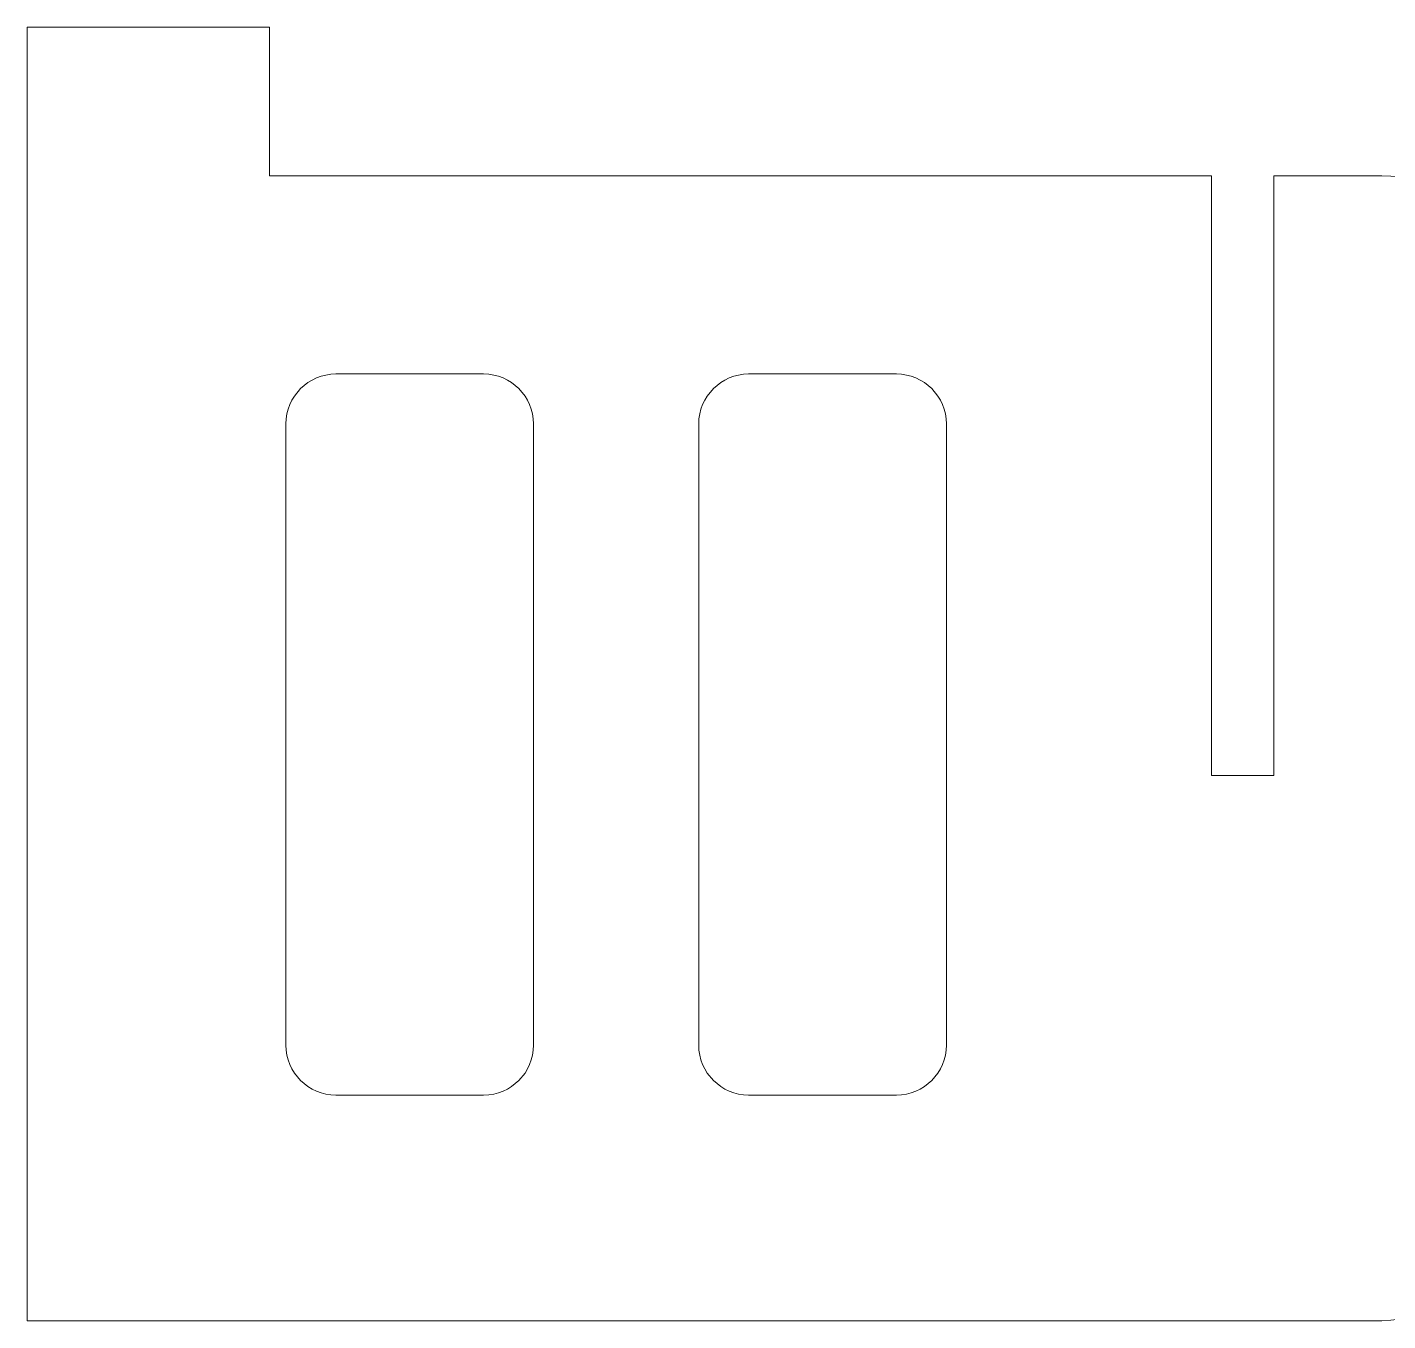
# Model space of a CAD drawing. Header units: millimetres. Extents: x -580 to 580, y -723 to 723.
# Drawn here: x -545.3 to -485, y -22.9 to 34.4 of the extents above; entities that cross this region are included whole.
import ezdxf

# ---------------------------------------------------------------- set-up
doc = ezdxf.new("R2010")
doc.units = ezdxf.units.MM
doc.header["$MEASUREMENT"] = 0
doc.layers.add('Camada 1', color=7, linetype='Continuous')

msp = doc.modelspace()

# ---------------------------------------------------------------- linework, layer by layer
at = {"layer": 'Camada 1', "color": 250, "lineweight": 9}
msp.add_open_spline([(-481.4372, 23.9781), (-481.4372, 23.9781), (-481.4372, -19.0082), (-481.4372, -19.0082), (-481.4372, -19.0082), (-481.4372, -19.0082), (-481.4573, -19.4025), (-481.4573, -19.4025), (-481.4573, -19.4025), (-481.4573, -19.4025), (-481.5162, -19.7859), (-481.5162, -19.7859), (-481.5162, -19.7859), (-481.5162, -19.7859), (-481.612, -20.1562), (-481.612, -20.1562), (-481.612, -20.1562), (-481.612, -20.1562), (-481.7426, -20.5114), (-481.7426, -20.5114), (-481.7426, -20.5114), (-481.7426, -20.5114), (-481.9062, -20.8496), (-481.9062, -20.8496), (-481.9062, -20.8496), (-481.9062, -20.8496), (-482.1008, -21.1689), (-482.1008, -21.1689), (-482.1008, -21.1689), (-482.1008, -21.1689), (-482.3241, -21.4672), (-482.3241, -21.4672), (-482.3241, -21.4672), (-482.3241, -21.4672), (-482.5745, -21.7425), (-482.5745, -21.7425), (-482.5745, -21.7425), (-482.5745, -21.7425), (-482.8497, -21.9928), (-482.8497, -21.9928), (-482.8497, -21.9928), (-482.8497, -21.9928), (-483.148, -22.2162), (-483.148, -22.2162), (-483.148, -22.2162), (-483.148, -22.2162), (-483.4671, -22.4107), (-483.4671, -22.4107), (-483.4671, -22.4107), (-483.4671, -22.4107), (-483.8055, -22.5743), (-483.8055, -22.5743), (-483.8055, -22.5743), (-483.8055, -22.5743), (-484.1607, -22.7049), (-484.1607, -22.7049), (-484.1607, -22.7049), (-484.1607, -22.7049), (-484.5309, -22.8008), (-484.5309, -22.8008), (-484.5309, -22.8008), (-484.5309, -22.8008), (-484.9143, -22.8596), (-484.9143, -22.8596), (-484.9143, -22.8596), (-484.9143, -22.8596), (-485.3087, -22.8797), (-485.3087, -22.8797), (-485.3087, -22.8797), (-485.3087, -22.8797), (-545.3361, -22.8797), (-545.3361, -22.8797), (-545.3361, -22.8797), (-545.3361, -22.8797), (-545.3361, 34.4344), (-545.3361, 34.4344), (-545.3361, 34.4344), (-545.3361, 34.4344), (-534.6048, 34.4344), (-534.6048, 34.4344), (-534.6048, 34.4344), (-534.6048, 34.4344), (-534.6048, 27.8496), (-534.6048, 27.8496), (-534.6048, 27.8496), (-534.6048, 27.8496), (-492.8603, 27.8496), (-492.8603, 27.8496), (-492.8603, 27.8496), (-492.8603, 27.8496), (-492.8603, 1.2801), (-492.8603, 1.2801), (-492.8603, 1.2801), (-492.8603, 1.2801), (-490.0949, 1.2801), (-490.0949, 1.2801), (-490.0949, 1.2801), (-490.0949, 1.2801), (-490.0949, 27.8496), (-490.0949, 27.8496), (-490.0949, 27.8496), (-490.0949, 27.8496), (-485.3087, 27.8496), (-485.3087, 27.8496), (-485.3087, 27.8496), (-485.3087, 27.8496), (-484.9143, 27.8295), (-484.9143, 27.8295), (-484.9143, 27.8295), (-484.9143, 27.8295), (-484.5309, 27.7706), (-484.5309, 27.7706), (-484.5309, 27.7706), (-484.5309, 27.7706), (-484.1607, 27.6748), (-484.1607, 27.6748), (-484.1607, 27.6748), (-484.1607, 27.6748), (-483.8055, 27.5441), (-483.8055, 27.5441), (-483.8055, 27.5441), (-483.8055, 27.5441), (-483.4671, 27.3805), (-483.4671, 27.3805), (-483.4671, 27.3805), (-483.4671, 27.3805), (-483.148, 27.1861), (-483.148, 27.1861), (-483.148, 27.1861), (-483.148, 27.1861), (-482.8497, 26.9626), (-482.8497, 26.9626), (-482.8497, 26.9626), (-482.8497, 26.9626), (-482.5745, 26.7123), (-482.5745, 26.7123), (-482.5745, 26.7123), (-482.5745, 26.7123), (-482.3241, 26.437), (-482.3241, 26.437), (-482.3241, 26.437), (-482.3241, 26.437), (-482.1008, 26.1388), (-482.1008, 26.1388), (-482.1008, 26.1388), (-482.1008, 26.1388), (-481.9062, 25.8195), (-481.9062, 25.8195), (-481.9062, 25.8195), (-481.9062, 25.8195), (-481.7426, 25.4813), (-481.7426, 25.4813), (-481.7426, 25.4813), (-481.7426, 25.4813), (-481.612, 25.1261), (-481.612, 25.1261), (-481.612, 25.1261), (-481.612, 25.1261), (-481.5162, 24.7558), (-481.5162, 24.7558), (-481.5162, 24.7558), (-481.5162, 24.7558), (-481.4573, 24.3724), (-481.4573, 24.3724), (-481.4573, 24.3724), (-481.4573, 24.3724), (-481.4372, 23.9781), (-481.4372, 23.9781), (-481.4372, 23.9781), (-481.4372, 23.9781), (-481.4372, 23.9781), (-481.4372, 23.9781)], degree=3, knots=[0, 0, 0, 0, 0.0227273, 0.0227273, 0.0227273, 0.0227273, 0.0454545, 0.0454545, 0.0454545, 0.0454545, 0.0681818, 0.0681818, 0.0681818, 0.0681818, 0.0909091, 0.0909091, 0.0909091, 0.0909091, 0.1136364, 0.1136364, 0.1136364, 0.1136364, 0.1363636, 0.1363636, 0.1363636, 0.1363636, 0.1590909, 0.1590909, 0.1590909, 0.1590909, 0.1818182, 0.1818182, 0.1818182, 0.1818182, 0.2045455, 0.2045455, 0.2045455, 0.2045455, 0.2272727, 0.2272727, 0.2272727, 0.2272727, 0.25, 0.25, 0.25, 0.25, 0.2727273, 0.2727273, 0.2727273, 0.2727273, 0.2954545, 0.2954545, 0.2954545, 0.2954545, 0.3181818, 0.3181818, 0.3181818, 0.3181818, 0.3409091, 0.3409091, 0.3409091, 0.3409091, 0.3636364, 0.3636364, 0.3636364, 0.3636364, 0.3863636, 0.3863636, 0.3863636, 0.3863636, 0.4090909, 0.4090909, 0.4090909, 0.4090909, 0.4318182, 0.4318182, 0.4318182, 0.4318182, 0.4545455, 0.4545455, 0.4545455, 0.4545455, 0.4772727, 0.4772727, 0.4772727, 0.4772727, 0.5, 0.5, 0.5, 0.5, 0.5227273, 0.5227273, 0.5227273, 0.5227273, 0.5454545, 0.5454545, 0.5454545, 0.5454545, 0.5681818, 0.5681818, 0.5681818, 0.5681818, 0.5909091, 0.5909091, 0.5909091, 0.5909091, 0.6136364, 0.6136364, 0.6136364, 0.6136364, 0.6363636, 0.6363636, 0.6363636, 0.6363636, 0.6590909, 0.6590909, 0.6590909, 0.6590909, 0.6818182, 0.6818182, 0.6818182, 0.6818182, 0.7045455, 0.7045455, 0.7045455, 0.7045455, 0.7272727, 0.7272727, 0.7272727, 0.7272727, 0.75, 0.75, 0.75, 0.75, 0.7727273, 0.7727273, 0.7727273, 0.7727273, 0.7954545, 0.7954545, 0.7954545, 0.7954545, 0.8181818, 0.8181818, 0.8181818, 0.8181818, 0.8409091, 0.8409091, 0.8409091, 0.8409091, 0.8636364, 0.8636364, 0.8636364, 0.8636364, 0.8863636, 0.8863636, 0.8863636, 0.8863636, 0.9090909, 0.9090909, 0.9090909, 0.9090909, 0.9318182, 0.9318182, 0.9318182, 0.9318182, 0.9545455, 0.9545455, 0.9545455, 0.9545455, 1, 1, 1, 1], dxfattribs=at)
at = {"layer": 'Camada 1', "color": 240, "lineweight": 9}
for points in [[(-531.6609, -12.8802), (-531.6609, -12.8802), (-525.1104, -12.8802), (-525.1104, -12.8802), (-525.1104, -12.8802), (-525.1104, -12.8802), (-524.8851, -12.8688), (-524.8851, -12.8688), (-524.8851, -12.8688), (-524.8851, -12.8688), (-524.666, -12.835), (-524.666, -12.835), (-524.666, -12.835), (-524.666, -12.835), (-524.4543, -12.7803), (-524.4543, -12.7803), (-524.4543, -12.7803), (-524.4543, -12.7803), (-524.2514, -12.7056), (-524.2514, -12.7056), (-524.2514, -12.7056), (-524.2514, -12.7056), (-524.0581, -12.6121), (-524.0581, -12.6121), (-524.0581, -12.6121), (-524.0581, -12.6121), (-523.8757, -12.5011), (-523.8757, -12.5011), (-523.8757, -12.5011), (-523.8757, -12.5011), (-523.5479, -12.2303), (-523.5479, -12.2303), (-523.5479, -12.2303), (-523.5479, -12.2303), (-523.2773, -11.9026), (-523.2773, -11.9026), (-523.2773, -11.9026), (-523.2773, -11.9026), (-523.1661, -11.7202), (-523.1661, -11.7202), (-523.1661, -11.7202), (-523.1661, -11.7202), (-523.0727, -11.5269), (-523.0727, -11.5269), (-523.0727, -11.5269), (-523.0727, -11.5269), (-522.998, -11.3239), (-522.998, -11.3239), (-522.998, -11.3239), (-522.998, -11.3239), (-522.9432, -11.1123), (-522.9432, -11.1123), (-522.9432, -11.1123), (-522.9432, -11.1123), (-522.9096, -10.8933), (-522.9096, -10.8933), (-522.9096, -10.8933), (-522.9096, -10.8933), (-522.898, -10.6679), (-522.898, -10.6679), (-522.898, -10.6679), (-522.898, -10.6679), (-522.898, 16.8573), (-522.898, 16.8573), (-522.898, 16.8573), (-522.898, 16.8573), (-522.9096, 17.0827), (-522.9096, 17.0827), (-522.9096, 17.0827), (-522.9096, 17.0827), (-522.9432, 17.3017), (-522.9432, 17.3017), (-522.9432, 17.3017), (-522.9432, 17.3017), (-522.998, 17.5133), (-522.998, 17.5133), (-522.998, 17.5133), (-522.998, 17.5133), (-523.0727, 17.7163), (-523.0727, 17.7163), (-523.0727, 17.7163), (-523.0727, 17.7163), (-523.1661, 17.9095), (-523.1661, 17.9095), (-523.1661, 17.9095), (-523.1661, 17.9095), (-523.2773, 18.0919), (-523.2773, 18.0919), (-523.2773, 18.0919), (-523.2773, 18.0919), (-523.5479, 18.4197), (-523.5479, 18.4197), (-523.5479, 18.4197), (-523.5479, 18.4197), (-523.8757, 18.6905), (-523.8757, 18.6905), (-523.8757, 18.6905), (-523.8757, 18.6905), (-524.0581, 18.8015), (-524.0581, 18.8015), (-524.0581, 18.8015), (-524.0581, 18.8015), (-524.2514, 18.895), (-524.2514, 18.895), (-524.2514, 18.895), (-524.2514, 18.895), (-524.4543, 18.9697), (-524.4543, 18.9697), (-524.4543, 18.9697), (-524.4543, 18.9697), (-524.666, 19.0244), (-524.666, 19.0244), (-524.666, 19.0244), (-524.666, 19.0244), (-524.8851, 19.0581), (-524.8851, 19.0581), (-524.8851, 19.0581), (-524.8851, 19.0581), (-525.1104, 19.0696), (-525.1104, 19.0696), (-525.1104, 19.0696), (-525.1104, 19.0696), (-531.6609, 19.0696), (-531.6609, 19.0696), (-531.6609, 19.0696), (-531.6609, 19.0696), (-531.8862, 19.0581), (-531.8862, 19.0581), (-531.8862, 19.0581), (-531.8862, 19.0581), (-532.1053, 19.0244), (-532.1053, 19.0244), (-532.1053, 19.0244), (-532.1053, 19.0244), (-532.317, 18.9697), (-532.317, 18.9697), (-532.317, 18.9697), (-532.317, 18.9697), (-532.5199, 18.895), (-532.5199, 18.895), (-532.5199, 18.895), (-532.5199, 18.895), (-532.7132, 18.8015), (-532.7132, 18.8015), (-532.7132, 18.8015), (-532.7132, 18.8015), (-532.8957, 18.6905), (-532.8957, 18.6905), (-532.8957, 18.6905), (-532.8957, 18.6905), (-533.2233, 18.4197), (-533.2233, 18.4197), (-533.2233, 18.4197), (-533.2233, 18.4197), (-533.4941, 18.0919), (-533.4941, 18.0919), (-533.4941, 18.0919), (-533.4941, 18.0919), (-533.6052, 17.9095), (-533.6052, 17.9095), (-533.6052, 17.9095), (-533.6052, 17.9095), (-533.6987, 17.7163), (-533.6987, 17.7163), (-533.6987, 17.7163), (-533.6987, 17.7163), (-533.7734, 17.5133), (-533.7734, 17.5133), (-533.7734, 17.5133), (-533.7734, 17.5133), (-533.8281, 17.3017), (-533.8281, 17.3017), (-533.8281, 17.3017), (-533.8281, 17.3017), (-533.8618, 17.0827), (-533.8618, 17.0827), (-533.8618, 17.0827), (-533.8618, 17.0827), (-533.8732, 16.8573), (-533.8732, 16.8573), (-533.8732, 16.8573), (-533.8732, 16.8573), (-533.8732, -10.6679), (-533.8732, -10.6679), (-533.8732, -10.6679), (-533.8732, -10.6679), (-533.8618, -10.8933), (-533.8618, -10.8933), (-533.8618, -10.8933), (-533.8618, -10.8933), (-533.8281, -11.1123), (-533.8281, -11.1123), (-533.8281, -11.1123), (-533.8281, -11.1123), (-533.7734, -11.3239), (-533.7734, -11.3239), (-533.7734, -11.3239), (-533.7734, -11.3239), (-533.6987, -11.5269), (-533.6987, -11.5269), (-533.6987, -11.5269), (-533.6987, -11.5269), (-533.6052, -11.7202), (-533.6052, -11.7202), (-533.6052, -11.7202), (-533.6052, -11.7202), (-533.4941, -11.9026), (-533.4941, -11.9026), (-533.4941, -11.9026), (-533.4941, -11.9026), (-533.2233, -12.2303), (-533.2233, -12.2303), (-533.2233, -12.2303), (-533.2233, -12.2303), (-532.8957, -12.5011), (-532.8957, -12.5011), (-532.8957, -12.5011), (-532.8957, -12.5011), (-532.7132, -12.6121), (-532.7132, -12.6121), (-532.7132, -12.6121), (-532.7132, -12.6121), (-532.5199, -12.7056), (-532.5199, -12.7056), (-532.5199, -12.7056), (-532.5199, -12.7056), (-532.317, -12.7803), (-532.317, -12.7803), (-532.317, -12.7803), (-532.317, -12.7803), (-532.1053, -12.835), (-532.1053, -12.835), (-532.1053, -12.835), (-532.1053, -12.835), (-531.8862, -12.8688), (-531.8862, -12.8688), (-531.8862, -12.8688), (-531.8862, -12.8688), (-531.6609, -12.8802), (-531.6609, -12.8802), (-531.6609, -12.8802), (-531.6609, -12.8802), (-531.6609, -12.8802), (-531.6609, -12.8802)], [(-513.3687, -12.8802), (-513.3687, -12.8802), (-506.8181, -12.8802), (-506.8181, -12.8802), (-506.8181, -12.8802), (-506.8181, -12.8802), (-506.5928, -12.8688), (-506.5928, -12.8688), (-506.5928, -12.8688), (-506.5928, -12.8688), (-506.3737, -12.835), (-506.3737, -12.835), (-506.3737, -12.835), (-506.3737, -12.835), (-506.1622, -12.7803), (-506.1622, -12.7803), (-506.1622, -12.7803), (-506.1622, -12.7803), (-505.9592, -12.7056), (-505.9592, -12.7056), (-505.9592, -12.7056), (-505.9592, -12.7056), (-505.7659, -12.6121), (-505.7659, -12.6121), (-505.7659, -12.6121), (-505.7659, -12.6121), (-505.5835, -12.5011), (-505.5835, -12.5011), (-505.5835, -12.5011), (-505.5835, -12.5011), (-505.2557, -12.2303), (-505.2557, -12.2303), (-505.2557, -12.2303), (-505.2557, -12.2303), (-504.9851, -11.9026), (-504.9851, -11.9026), (-504.9851, -11.9026), (-504.9851, -11.9026), (-504.8739, -11.7202), (-504.8739, -11.7202), (-504.8739, -11.7202), (-504.8739, -11.7202), (-504.7804, -11.5269), (-504.7804, -11.5269), (-504.7804, -11.5269), (-504.7804, -11.5269), (-504.7058, -11.3239), (-504.7058, -11.3239), (-504.7058, -11.3239), (-504.7058, -11.3239), (-504.651, -11.1123), (-504.651, -11.1123), (-504.651, -11.1123), (-504.651, -11.1123), (-504.6174, -10.8933), (-504.6174, -10.8933), (-504.6174, -10.8933), (-504.6174, -10.8933), (-504.6058, -10.6679), (-504.6058, -10.6679), (-504.6058, -10.6679), (-504.6058, -10.6679), (-504.6058, 16.8573), (-504.6058, 16.8573), (-504.6058, 16.8573), (-504.6058, 16.8573), (-504.6174, 17.0827), (-504.6174, 17.0827), (-504.6174, 17.0827), (-504.6174, 17.0827), (-504.651, 17.3017), (-504.651, 17.3017), (-504.651, 17.3017), (-504.651, 17.3017), (-504.7058, 17.5133), (-504.7058, 17.5133), (-504.7058, 17.5133), (-504.7058, 17.5133), (-504.7804, 17.7163), (-504.7804, 17.7163), (-504.7804, 17.7163), (-504.7804, 17.7163), (-504.8739, 17.9095), (-504.8739, 17.9095), (-504.8739, 17.9095), (-504.8739, 17.9095), (-504.9851, 18.0919), (-504.9851, 18.0919), (-504.9851, 18.0919), (-504.9851, 18.0919), (-505.2557, 18.4197), (-505.2557, 18.4197), (-505.2557, 18.4197), (-505.2557, 18.4197), (-505.5835, 18.6905), (-505.5835, 18.6905), (-505.5835, 18.6905), (-505.5835, 18.6905), (-505.7659, 18.8015), (-505.7659, 18.8015), (-505.7659, 18.8015), (-505.7659, 18.8015), (-505.9592, 18.895), (-505.9592, 18.895), (-505.9592, 18.895), (-505.9592, 18.895), (-506.1622, 18.9697), (-506.1622, 18.9697), (-506.1622, 18.9697), (-506.1622, 18.9697), (-506.3737, 19.0244), (-506.3737, 19.0244), (-506.3737, 19.0244), (-506.3737, 19.0244), (-506.5928, 19.0581), (-506.5928, 19.0581), (-506.5928, 19.0581), (-506.5928, 19.0581), (-506.8181, 19.0696), (-506.8181, 19.0696), (-506.8181, 19.0696), (-506.8181, 19.0696), (-513.3687, 19.0696), (-513.3687, 19.0696), (-513.3687, 19.0696), (-513.3687, 19.0696), (-513.5941, 19.0581), (-513.5941, 19.0581), (-513.5941, 19.0581), (-513.5941, 19.0581), (-513.8131, 19.0244), (-513.8131, 19.0244), (-513.8131, 19.0244), (-513.8131, 19.0244), (-514.0247, 18.9697), (-514.0247, 18.9697), (-514.0247, 18.9697), (-514.0247, 18.9697), (-514.2277, 18.895), (-514.2277, 18.895), (-514.2277, 18.895), (-514.2277, 18.895), (-514.421, 18.8015), (-514.421, 18.8015), (-514.421, 18.8015), (-514.421, 18.8015), (-514.6034, 18.6905), (-514.6034, 18.6905), (-514.6034, 18.6905), (-514.6034, 18.6905), (-514.9311, 18.4197), (-514.9311, 18.4197), (-514.9311, 18.4197), (-514.9311, 18.4197), (-515.2018, 18.0919), (-515.2018, 18.0919), (-515.2018, 18.0919), (-515.2018, 18.0919), (-515.3129, 17.9095), (-515.3129, 17.9095), (-515.3129, 17.9095), (-515.3129, 17.9095), (-515.4065, 17.7163), (-515.4065, 17.7163), (-515.4065, 17.7163), (-515.4065, 17.7163), (-515.4811, 17.5133), (-515.4811, 17.5133), (-515.4811, 17.5133), (-515.4811, 17.5133), (-515.5359, 17.3017), (-515.5359, 17.3017), (-515.5359, 17.3017), (-515.5359, 17.3017), (-515.5695, 17.0827), (-515.5695, 17.0827), (-515.5695, 17.0827), (-515.5695, 17.0827), (-515.581, 16.8573), (-515.581, 16.8573), (-515.581, 16.8573), (-515.581, 16.8573), (-515.581, -10.6679), (-515.581, -10.6679), (-515.581, -10.6679), (-515.581, -10.6679), (-515.5695, -10.8933), (-515.5695, -10.8933), (-515.5695, -10.8933), (-515.5695, -10.8933), (-515.5359, -11.1123), (-515.5359, -11.1123), (-515.5359, -11.1123), (-515.5359, -11.1123), (-515.4811, -11.3239), (-515.4811, -11.3239), (-515.4811, -11.3239), (-515.4811, -11.3239), (-515.4065, -11.5269), (-515.4065, -11.5269), (-515.4065, -11.5269), (-515.4065, -11.5269), (-515.3129, -11.7202), (-515.3129, -11.7202), (-515.3129, -11.7202), (-515.3129, -11.7202), (-515.2018, -11.9026), (-515.2018, -11.9026), (-515.2018, -11.9026), (-515.2018, -11.9026), (-514.9311, -12.2303), (-514.9311, -12.2303), (-514.9311, -12.2303), (-514.9311, -12.2303), (-514.6034, -12.5011), (-514.6034, -12.5011), (-514.6034, -12.5011), (-514.6034, -12.5011), (-514.421, -12.6121), (-514.421, -12.6121), (-514.421, -12.6121), (-514.421, -12.6121), (-514.2277, -12.7056), (-514.2277, -12.7056), (-514.2277, -12.7056), (-514.2277, -12.7056), (-514.0247, -12.7803), (-514.0247, -12.7803), (-514.0247, -12.7803), (-514.0247, -12.7803), (-513.8131, -12.835), (-513.8131, -12.835), (-513.8131, -12.835), (-513.8131, -12.835), (-513.5941, -12.8688), (-513.5941, -12.8688), (-513.5941, -12.8688), (-513.5941, -12.8688), (-513.3687, -12.8802), (-513.3687, -12.8802), (-513.3687, -12.8802), (-513.3687, -12.8802), (-513.3687, -12.8802), (-513.3687, -12.8802)]]:
    msp.add_open_spline(points, degree=3, knots=[0, 0, 0, 0, 0.016129, 0.016129, 0.016129, 0.016129, 0.0322581, 0.0322581, 0.0322581, 0.0322581, 0.0483871, 0.0483871, 0.0483871, 0.0483871, 0.0645161, 0.0645161, 0.0645161, 0.0645161, 0.0806452, 0.0806452, 0.0806452, 0.0806452, 0.0967742, 0.0967742, 0.0967742, 0.0967742, 0.1129032, 0.1129032, 0.1129032, 0.1129032, 0.1290323, 0.1290323, 0.1290323, 0.1290323, 0.1451613, 0.1451613, 0.1451613, 0.1451613, 0.1612903, 0.1612903, 0.1612903, 0.1612903, 0.1774194, 0.1774194, 0.1774194, 0.1774194, 0.1935484, 0.1935484, 0.1935484, 0.1935484, 0.2096774, 0.2096774, 0.2096774, 0.2096774, 0.2258065, 0.2258065, 0.2258065, 0.2258065, 0.2419355, 0.2419355, 0.2419355, 0.2419355, 0.2580645, 0.2580645, 0.2580645, 0.2580645, 0.2741935, 0.2741935, 0.2741935, 0.2741935, 0.2903226, 0.2903226, 0.2903226, 0.2903226, 0.3064516, 0.3064516, 0.3064516, 0.3064516, 0.3225806, 0.3225806, 0.3225806, 0.3225806, 0.3387097, 0.3387097, 0.3387097, 0.3387097, 0.3548387, 0.3548387, 0.3548387, 0.3548387, 0.3709677, 0.3709677, 0.3709677, 0.3709677, 0.3870968, 0.3870968, 0.3870968, 0.3870968, 0.4032258, 0.4032258, 0.4032258, 0.4032258, 0.4193548, 0.4193548, 0.4193548, 0.4193548, 0.4354839, 0.4354839, 0.4354839, 0.4354839, 0.4516129, 0.4516129, 0.4516129, 0.4516129, 0.4677419, 0.4677419, 0.4677419, 0.4677419, 0.483871, 0.483871, 0.483871, 0.483871, 0.5, 0.5, 0.5, 0.5, 0.516129, 0.516129, 0.516129, 0.516129, 0.5322581, 0.5322581, 0.5322581, 0.5322581, 0.5483871, 0.5483871, 0.5483871, 0.5483871, 0.5645161, 0.5645161, 0.5645161, 0.5645161, 0.5806452, 0.5806452, 0.5806452, 0.5806452, 0.5967742, 0.5967742, 0.5967742, 0.5967742, 0.6129032, 0.6129032, 0.6129032, 0.6129032, 0.6290323, 0.6290323, 0.6290323, 0.6290323, 0.6451613, 0.6451613, 0.6451613, 0.6451613, 0.6612903, 0.6612903, 0.6612903, 0.6612903, 0.6774194, 0.6774194, 0.6774194, 0.6774194, 0.6935484, 0.6935484, 0.6935484, 0.6935484, 0.7096774, 0.7096774, 0.7096774, 0.7096774, 0.7258065, 0.7258065, 0.7258065, 0.7258065, 0.7419355, 0.7419355, 0.7419355, 0.7419355, 0.7580645, 0.7580645, 0.7580645, 0.7580645, 0.7741935, 0.7741935, 0.7741935, 0.7741935, 0.7903226, 0.7903226, 0.7903226, 0.7903226, 0.8064516, 0.8064516, 0.8064516, 0.8064516, 0.8225806, 0.8225806, 0.8225806, 0.8225806, 0.8387097, 0.8387097, 0.8387097, 0.8387097, 0.8548387, 0.8548387, 0.8548387, 0.8548387, 0.8709677, 0.8709677, 0.8709677, 0.8709677, 0.8870968, 0.8870968, 0.8870968, 0.8870968, 0.9032258, 0.9032258, 0.9032258, 0.9032258, 0.9193548, 0.9193548, 0.9193548, 0.9193548, 0.9354839, 0.9354839, 0.9354839, 0.9354839, 0.9516129, 0.9516129, 0.9516129, 0.9516129, 0.9677419, 0.9677419, 0.9677419, 0.9677419, 1, 1, 1, 1], dxfattribs=at)

doc.saveas('drawing.dxf')
